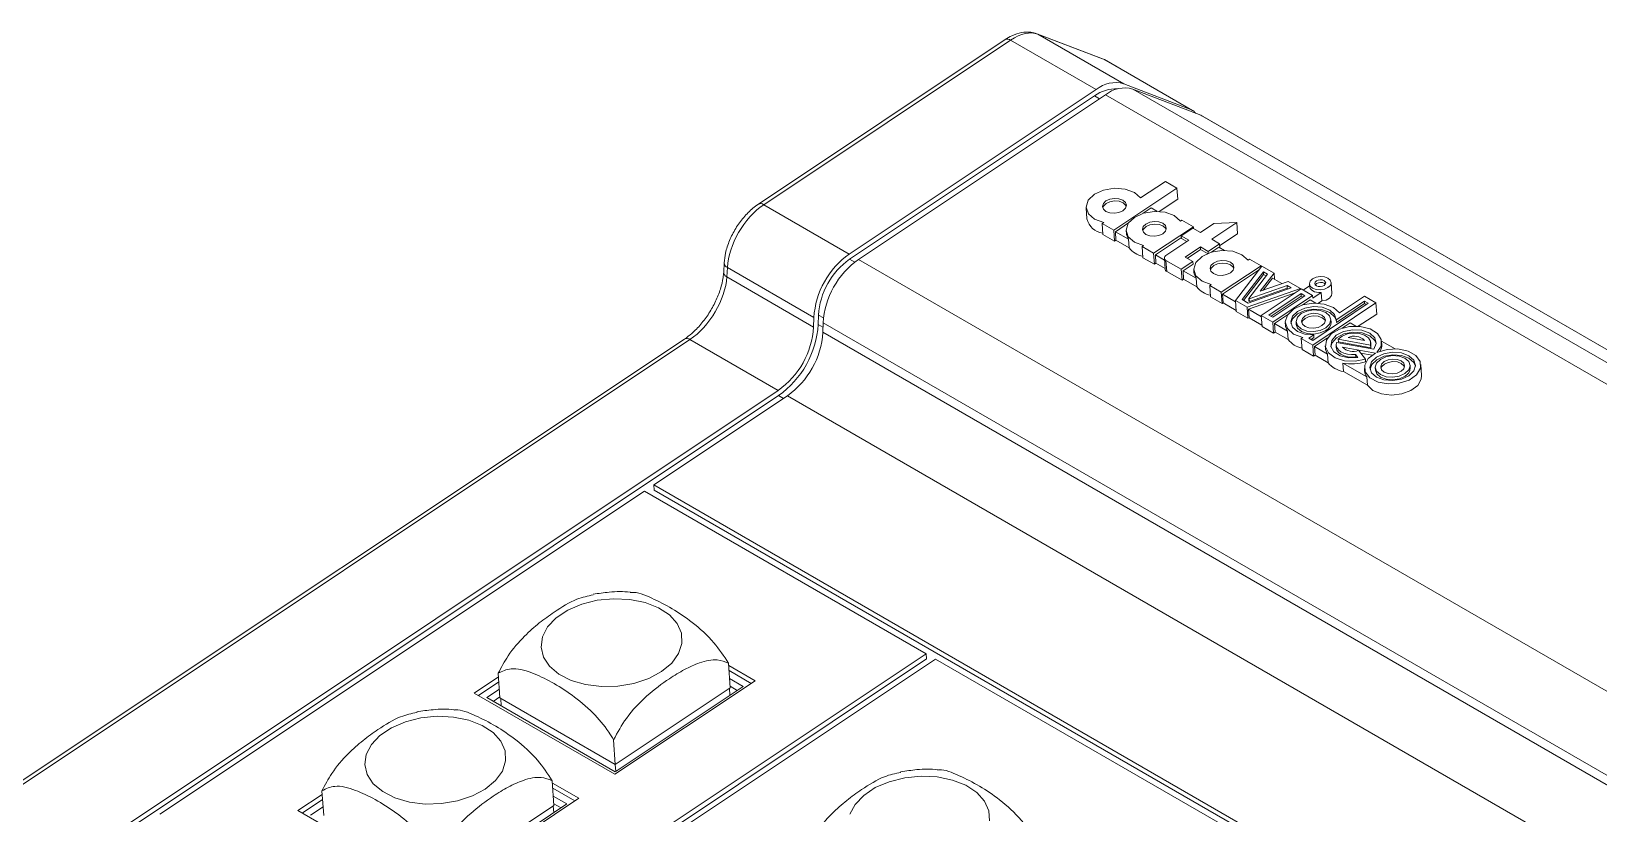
# Model space of a CAD drawing. Header units: millimetres. Extents: x 34 to 261, y 11 to 208.
# Drawn here: x 180.1 to 208.94, y 193.66 to 208.05 of the extents above; entities that cross this region are included whole.
import ezdxf

# ---------------------------------------------------------------- set-up
doc = ezdxf.new("R2010")
doc.units = ezdxf.units.MM

msp = doc.modelspace()

# ---------------------------------------------------------------- linework, layer by layer
at = {"color": 7, "linetype": 'Continuous', "lineweight": 15}
for p, q in [((199.8112, 207.5472), (198.6021, 208.0067)), ((198.6021, 208.0067), (198.6216, 207.9975)), ((198.6216, 207.9975), (200.2001, 207.0863)), ((199.8307, 207.5379), (198.6216, 207.9975)), ((198.0196, 207.8983), (193.4781, 204.8709)), ((198.1196, 207.8884), (193.5781, 204.861)), ((199.6924, 206.9804), (198.1196, 207.8884)), ((199.8112, 207.5472), (199.8307, 207.5379)), ((201.4488, 206.6038), (199.8307, 207.5379)), ((201.4676, 206.5949), (199.8492, 207.5291)), ((200.2001, 207.0863), (201.4488, 206.6038)), ((195.1514, 203.9528), (199.6924, 206.9804)), ((199.6646, 206.8635), (195.1579, 203.8589)), ((199.8621, 206.8824), (195.3211, 203.8548)), ((256.8267, 173.9975), (199.8621, 206.8824)), ((200.3698, 206.9883), (257.3343, 174.1034)), ((201.6185, 206.5059), (200.3698, 206.9883)), ((258.583, 173.621), (201.6185, 206.5059)), ((201.6185, 206.5059), (201.6373, 206.4969)), ((258.6018, 173.612), (201.6373, 206.4969)), ((200.0158, 204.3917), (201.179, 205.1673)), ((200.9669, 205.2897), (200.5086, 204.9842)), ((201.179, 205.1673), (200.9669, 205.2897)), ((201.179, 205.1673), (201.1932, 204.9638)), ((193.5781, 204.861), (195.1514, 203.9528)), ((199.5101, 204.804), (199.5243, 204.6006)), ((200.7029, 204.8007), (200.5556, 204.7025)), ((200.8091, 204.7394), (200.7029, 204.8007)), ((200.854, 204.7376), (201.1932, 204.9638)), ((199.8318, 204.533), (199.8036, 204.5142)), ((199.8036, 204.5142), (200.0158, 204.3917)), ((199.8178, 204.3107), (199.8036, 204.5142)), ((200.2881, 204.5241), (200.0472, 204.3635)), ((200.7511, 203.9672), (201.4843, 204.456)), ((201.2722, 204.5785), (201.244, 204.5597)), ((201.4843, 204.456), (201.2722, 204.5785)), ((201.4843, 204.456), (201.4869, 204.4194)), ((201.8584, 204.5119), (201.6117, 204.3474)), ((201.8238, 204.2249), (202.2821, 204.5305)), ((202.2821, 204.5305), (201.8584, 204.5119)), ((202.2963, 204.327), (202.2821, 204.5305)), ((199.8178, 204.3107), (200.0299, 204.1882)), ((200.0299, 204.1882), (200.0158, 204.3917)), ((200.0299, 204.1882), (200.0581, 204.207)), ((200.0472, 204.3635), (200.2876, 204.2248)), ((200.0581, 204.207), (200.0472, 204.3635)), ((200.0581, 204.207), (200.2986, 204.0682)), ((200.2454, 204.3795), (200.2487, 204.3325)), ((200.2986, 204.0682), (200.2876, 204.2248)), ((201.2609, 204.2579), (200.7826, 203.939)), ((200.9772, 203.9244), (201.4002, 204.2064)), ((201.4703, 204.429), (201.2588, 204.288)), ((201.4002, 204.2064), (201.2588, 204.288)), ((201.2588, 204.288), (201.2621, 204.2411)), ((201.2621, 204.2411), (201.364, 204.1822)), ((201.6117, 204.3474), (201.4703, 204.429)), ((201.9653, 204.1433), (201.8238, 204.2249)), ((201.9677, 204.1079), (202.2963, 204.327)), ((200.5672, 204.1084), (200.539, 204.0896)), ((200.5532, 203.8862), (200.539, 204.0896)), ((200.539, 204.0896), (200.7511, 203.9672)), ((200.5532, 203.8862), (200.7653, 203.7637)), ((200.7653, 203.7637), (200.7511, 203.9672)), ((200.7935, 203.7825), (200.7826, 203.939)), ((200.7826, 203.939), (200.9506, 203.8421)), ((200.9482, 203.8766), (200.9624, 203.6731)), ((201.6123, 204.0839), (201.3303, 203.8959)), ((201.4718, 203.8143), (201.3303, 203.8959)), ((201.3698, 203.8731), (201.6156, 204.037)), ((201.7538, 204.0023), (201.6123, 204.0839)), ((201.6156, 204.037), (201.6123, 204.0839)), ((201.6156, 204.037), (201.7431, 203.9634)), ((201.7538, 204.0023), (201.9653, 204.1433)), ((201.7561, 203.9686), (201.7538, 204.0023)), ((201.9474, 204.0822), (201.8001, 203.9841)), ((202.0536, 204.0209), (201.9474, 204.0822)), ((201.9704, 204.0689), (201.9653, 204.1433)), ((192.8497, 203.791), (192.8404, 203.6201)), ((192.908, 203.7031), (192.8988, 203.5321)), ((194.4991, 202.7845), (192.908, 203.7031)), ((195.3211, 203.8548), (252.2856, 170.9699)), ((200.7653, 203.7637), (200.7935, 203.7825)), ((200.7935, 203.7825), (200.9615, 203.6855)), ((200.9916, 203.6331), (200.9774, 203.8365)), ((200.9774, 203.8365), (201.2603, 203.6733)), ((200.9916, 203.6331), (201.2745, 203.4698)), ((201.2603, 203.6733), (201.4718, 203.8143)), ((201.2745, 203.4698), (201.2603, 203.6733)), ((201.475, 203.7673), (201.2917, 203.6451)), ((201.2917, 203.6451), (201.5322, 203.5063)), ((201.3027, 203.4886), (201.2917, 203.6451)), ((201.4718, 203.8143), (201.475, 203.7673)), ((201.49, 203.6611), (201.4932, 203.6141)), ((201.9956, 203.2487), (202.7288, 203.7376)), ((202.6828, 203.6577), (202.0162, 203.2133)), ((202.743, 203.7294), (202.2573, 203.0977)), ((202.7709, 203.6256), (202.3786, 203.1154)), ((202.5167, 203.86), (202.4885, 203.8412)), ((202.4999, 203.133), (202.8455, 203.5825)), ((202.7288, 203.7376), (202.5167, 203.86)), ((202.6863, 203.6557), (202.6828, 203.6577)), ((202.7122, 203.269), (202.9668, 203.6002)), ((202.7305, 203.7132), (202.7288, 203.7376)), ((202.9668, 203.6002), (202.743, 203.7294)), ((202.8455, 203.5825), (202.7709, 203.6256)), ((202.7709, 203.6256), (202.7742, 203.5786)), ((202.9745, 203.4893), (202.9668, 203.6002)), ((192.8988, 203.5321), (194.4951, 202.6106)), ((201.2745, 203.4698), (201.3027, 203.4886)), ((201.3027, 203.4886), (201.5431, 203.3498)), ((201.5431, 203.3498), (201.5322, 203.5063)), ((201.8117, 203.39), (201.7835, 203.3712)), ((201.7835, 203.3712), (201.9956, 203.2487)), ((201.7977, 203.1677), (201.7835, 203.3712)), ((202.7742, 203.5786), (202.4059, 203.0996)), ((202.4694, 202.9752), (203.4501, 203.3212)), ((202.4891, 203.0516), (203.2812, 203.331)), ((203.2066, 203.3741), (202.5088, 203.1279)), ((203.2099, 203.3271), (202.5121, 203.0809)), ((203.2263, 203.4504), (202.7122, 203.269)), ((203.4642, 203.313), (202.731, 202.8242)), ((202.9374, 203.5107), (202.7662, 203.2881)), ((202.8215, 203.5513), (202.7742, 203.5786)), ((203.1118, 203.41), (202.9374, 203.5107)), ((203.2812, 203.331), (203.2066, 203.3741)), ((203.2066, 203.3741), (203.2099, 203.3271)), ((203.2327, 203.3139), (203.2099, 203.3271)), ((203.4501, 203.3212), (203.2263, 203.4504)), ((203.4513, 203.3044), (203.4501, 203.3212)), ((203.4642, 203.313), (203.6764, 203.1906)), ((203.62, 203.3677), (203.5037, 203.2902)), ((203.6175, 203.4024), (203.6208, 203.3554)), ((204.0308, 203.2268), (204.0166, 203.4302)), ((201.7977, 203.1677), (202.0098, 203.0453)), ((202.0098, 203.0453), (201.9956, 203.2487)), ((202.0098, 203.0453), (202.0272, 203.0568)), ((202.0162, 203.2133), (202.259, 203.0732)), ((202.0162, 203.2133), (202.0272, 203.0568)), ((202.0272, 203.0568), (202.2699, 202.9167)), ((202.2573, 203.0977), (202.4694, 202.9752)), ((202.2573, 203.0977), (202.2715, 202.8942)), ((202.3786, 203.1154), (202.4891, 203.0516)), ((203.3529, 203.2388), (202.4958, 202.9364)), ((202.5088, 203.1279), (202.4999, 203.133)), ((202.4999, 203.133), (202.5032, 203.0861)), ((202.5121, 203.0809), (202.5032, 203.0861)), ((202.5088, 203.1279), (202.5121, 203.0809)), ((203.4644, 203.2252), (202.8723, 202.8304)), ((203.4677, 203.1782), (202.9118, 202.8076)), ((202.943, 202.7896), (203.5352, 203.1844)), ((202.9432, 202.7017), (203.6764, 203.1906)), ((203.5352, 203.1844), (203.4644, 203.2252)), ((203.4644, 203.2252), (203.4677, 203.1782)), ((203.4989, 203.1602), (203.4677, 203.1782)), ((203.6303, 203.1107), (203.4831, 203.0125)), ((203.7365, 203.0494), (203.6303, 203.1107)), ((203.6764, 203.1906), (203.6796, 203.1436)), ((203.6784, 202.365), (204.7006, 203.0466)), ((203.6786, 202.2772), (204.8418, 203.0528)), ((203.6796, 203.1436), (203.8331, 203.2459)), ((203.7814, 203.0477), (203.8441, 203.0894)), ((203.8441, 203.0894), (203.8331, 203.2459)), ((204.6299, 203.0874), (204.111, 202.7414)), ((204.6332, 203.0404), (204.1142, 202.6945)), ((204.6297, 203.1752), (204.1714, 202.8697)), ((204.8418, 203.0528), (204.6297, 203.1752)), ((204.7006, 203.0466), (204.6299, 203.0874)), ((204.6299, 203.0874), (204.6332, 203.0404)), ((204.6644, 203.0224), (204.6332, 203.0404)), ((204.856, 202.8493), (204.8418, 203.0528)), ((194.4951, 202.6106), (194.4991, 202.7845)), ((194.584, 202.8308), (194.5799, 202.6569)), ((202.2715, 202.8942), (202.4836, 202.7718)), ((202.4836, 202.7718), (202.4694, 202.9752)), ((202.4836, 202.7718), (202.5068, 202.7799)), ((202.4958, 202.9364), (202.5068, 202.7799)), ((202.4958, 202.9364), (202.7328, 202.7997)), ((202.5068, 202.7799), (202.7437, 202.6432)), ((202.731, 202.8242), (202.7452, 202.6207)), ((202.731, 202.8242), (202.9432, 202.7017)), ((202.8723, 202.8304), (202.943, 202.7896)), ((203.2155, 202.8341), (202.9746, 202.6736)), ((204.0141, 202.701), (204.0108, 202.748)), ((204.111, 202.7414), (204.1142, 202.6945)), ((204.5168, 202.6231), (204.856, 202.8493)), ((194.6689, 202.6866), (194.6648, 202.5126)), ((194.6648, 202.5126), (251.6293, 169.6277)), ((251.6334, 169.8017), (194.6689, 202.6866)), ((202.7452, 202.6207), (202.9574, 202.4983)), ((202.9574, 202.4983), (202.9432, 202.7017)), ((202.9574, 202.4983), (202.9856, 202.5171)), ((202.9746, 202.6736), (202.9856, 202.5171)), ((202.9746, 202.6736), (203.2151, 202.5348)), ((202.9856, 202.5171), (203.226, 202.3783)), ((203.1729, 202.6895), (203.1761, 202.6426)), ((203.226, 202.3783), (203.2151, 202.5348)), ((203.3724, 202.7034), (203.3757, 202.6565)), ((203.6965, 202.4651), (203.6076, 202.4058)), ((203.6965, 202.4651), (203.6998, 202.4181)), ((204.2184, 202.588), (204.3657, 202.6862)), ((204.4719, 202.6249), (204.3657, 202.6862)), ((192.1198, 202.3892), (156.9465, 178.9431)), ((192.2198, 202.3793), (157.0465, 178.9332)), ((193.8428, 201.4424), (192.2198, 202.3793)), ((203.4946, 202.4185), (203.4664, 202.3997)), ((203.4806, 202.1962), (203.4664, 202.3997)), ((203.4664, 202.3997), (203.6786, 202.2772)), ((203.4806, 202.1962), (203.6928, 202.0737)), ((203.6076, 202.4058), (203.6784, 202.365)), ((203.6998, 202.4181), (203.6471, 202.383)), ((203.6928, 202.0737), (203.6786, 202.2772)), ((203.71, 202.249), (203.9509, 202.4096)), ((203.9505, 202.1103), (203.71, 202.249)), ((203.721, 202.0925), (203.71, 202.249)), ((203.9083, 202.265), (203.9115, 202.218)), ((204.1078, 202.2789), (204.1111, 202.232)), ((204.1133, 202.3254), (204.8015, 202.1998)), ((204.1506, 202.3383), (204.1473, 202.3853)), ((204.1473, 202.3853), (204.7407, 202.277)), ((204.744, 202.23), (204.1506, 202.3383)), ((204.8331, 202.128), (204.2249, 202.239)), ((204.6291, 202.3634), (204.3269, 202.4185)), ((204.5201, 202.1814), (204.6471, 202.0181)), ((204.7407, 202.277), (204.744, 202.23)), ((204.7495, 202.2765), (204.744, 202.23)), ((204.7495, 202.2765), (204.7462, 202.3235)), ((205.1932, 202.2085), (204.9441, 202.3522)), ((204.949, 202.2904), (204.9457, 202.3374)), ((203.6928, 202.0737), (203.721, 202.0925)), ((203.721, 202.0925), (203.9614, 201.9537)), ((203.9614, 201.9537), (203.9505, 202.1103)), ((204.2333, 201.947), (204.2442, 201.7905)), ((204.6717, 201.6939), (204.2333, 201.947)), ((204.4653, 202.1055), (204.5093, 202.0489)), ((204.4653, 202.1055), (204.4685, 202.0586)), ((204.4794, 202.0446), (204.4685, 202.0586)), ((204.7737, 202.0925), (204.5588, 202.1317)), ((204.6504, 201.9712), (204.6471, 202.0181)), ((204.829, 201.8625), (204.8323, 201.8156)), ((205.4707, 201.8601), (205.4675, 201.9071)), ((205.6812, 201.7175), (205.667, 201.921)), ((204.6826, 201.5374), (204.2442, 201.7905)), ((204.6295, 201.8486), (204.6328, 201.8017)), ((204.6826, 201.5374), (204.6717, 201.6939)), ((158.6733, 177.9941), (193.8428, 201.4424)), ((193.8494, 201.3485), (158.6798, 177.9002)), ((194.0125, 201.3444), (191.5535, 199.7049)), ((250.9771, 168.4595), (194.0125, 201.3444)), ((191.3843, 199.5921), (182.4661, 193.6462)), ((191.3843, 199.5921), (196.5674, 196.6)), ((248.518, 166.82), (191.5535, 199.7049)), ((191.56, 199.611), (191.5535, 199.7049)), ((248.5246, 166.7261), (191.56, 199.611)), ((196.5674, 196.6), (187.6492, 190.654)), ((196.5739, 196.5061), (187.6557, 190.5601)), ((187.8189, 190.5561), (196.7371, 196.502)), ((192.9609, 195.9722), (192.9292, 196.4261)), ((193.4193, 196.102), (192.9322, 196.3832)), ((196.5739, 196.5061), (196.5674, 196.6)), ((196.7371, 196.502), (233.5491, 175.2509)), ((188.6976, 196.1735), (188.251, 195.8757)), ((188.6929, 196.2406), (188.7246, 195.7867)), ((190.839, 194.3817), (193.4193, 196.102)), ((193.3468, 196.0537), (192.9388, 196.2893)), ((193.1999, 195.9982), (192.949, 196.143)), ((188.251, 195.8757), (190.839, 194.3817)), ((188.7042, 196.0796), (188.33, 195.8301)), ((188.7135, 195.9451), (188.4835, 195.7917)), ((188.602, 195.7233), (188.7234, 195.8042)), ((190.8452, 194.4283), (193.1999, 195.9982)), ((192.9609, 195.9722), (190.8459, 194.5621)), ((192.9474, 195.9632), (192.9563, 195.8358)), ((192.9588, 196.0022), (193.0912, 195.9257)), ((188.4835, 195.7917), (190.8452, 194.4283)), ((190.8459, 194.5621), (188.7246, 195.7867)), ((188.7394, 195.7782), (188.7491, 195.6383)), ((190.8459, 194.5621), (190.8142, 195.016)), ((190.8554, 194.4351), (190.8465, 194.5625)), ((185.4499, 194.0784), (185.4816, 193.6245)), ((189.7179, 193.81), (189.6863, 194.2639)), ((190.1763, 193.9398), (189.6893, 194.221)), ((190.1038, 193.8915), (189.6958, 194.1271)), ((185.4546, 194.0113), (185.008, 193.7135)), ((185.4612, 193.9174), (185.087, 193.6679)), ((185.4706, 193.7829), (185.2405, 193.6295)), ((187.596, 192.2195), (190.1763, 193.9398)), ((187.6022, 192.2661), (189.9569, 193.836)), ((189.7179, 193.81), (187.6029, 192.3999)), ((189.7044, 193.801), (189.7133, 193.6736)), ((189.9569, 193.836), (189.706, 193.9809)), ((189.7158, 193.84), (189.8482, 193.7636)), ((185.008, 193.7135), (187.596, 192.2195))]:
    msp.add_line(p, q, dxfattribs=at)
at = {"color": 8, "linetype": 'Continuous', "lineweight": 15}
for p, q in [((199.7553, 206.8112), (199.6646, 206.8635)), ((195.2519, 203.8047), (195.1579, 203.8589)), ((194.6751, 202.7782), (194.584, 202.8308)), ((194.667, 202.6066), (194.5799, 202.6569)), ((193.9401, 201.2961), (193.8494, 201.3485))]:
    msp.add_line(p, q, dxfattribs=at)
at = {"color": 7, "linetype": 'Continuous', "lineweight": 15, "flags": 128}
for points in [[(200.5086, 204.9842), (200.396, 205.0843), (200.2274, 205.1471), (200.0285, 205.1632), (199.8296, 205.1299), (199.6611, 205.0525), (199.5487, 204.9427), (199.5096, 204.8172), (199.5496, 204.6953), (199.6628, 204.5954), (199.8318, 204.533)], [(200.1844, 204.7504), (200.1132, 204.7177), (200.0291, 204.7036), (199.945, 204.7103), (199.8737, 204.7368), (199.826, 204.779), (199.8091, 204.8306), (199.8257, 204.8836), (199.8732, 204.93), (199.9444, 204.9628), (200.0285, 204.9768), (200.1126, 204.9701), (200.1839, 204.9436), (200.2316, 204.9014), (200.2485, 204.8498), (200.2319, 204.7968), (200.1844, 204.7504)], [(200.2466, 204.8318), (200.2349, 204.8544), (200.1872, 204.8967), (200.1158, 204.9232), (200.0317, 204.9299), (199.9477, 204.9158), (199.8765, 204.8831), (199.829, 204.8367), (199.8143, 204.8017)], [(201.244, 204.5597), (201.1314, 204.6597), (200.9628, 204.7226), (200.7638, 204.7386), (200.565, 204.7054), (200.3965, 204.6279), (200.2841, 204.5181), (200.245, 204.3927), (200.285, 204.2707), (200.3982, 204.1709), (200.5672, 204.1084)], [(200.9197, 204.3259), (200.8486, 204.2931), (200.7645, 204.2791), (200.6804, 204.2858), (200.6091, 204.3123), (200.5614, 204.3545), (200.5445, 204.4061), (200.5611, 204.4591), (200.6086, 204.5055), (200.6798, 204.5382), (200.7639, 204.5523), (200.8479, 204.5456), (200.9193, 204.5191), (200.967, 204.4769), (200.9839, 204.4253), (200.9673, 204.3723), (200.9197, 204.3259)], [(200.982, 204.4073), (200.9703, 204.4299), (200.9226, 204.4721), (200.8512, 204.4986), (200.7671, 204.5053), (200.6831, 204.4913), (200.6119, 204.4585), (200.5644, 204.4121), (200.5496, 204.3771)], [(200.2876, 204.2248), (200.2516, 204.3098), (200.2487, 204.3325)], [(202.4885, 203.8412), (202.3759, 203.9413), (202.2073, 204.0042), (202.0084, 204.0202), (201.8095, 203.9869), (201.641, 203.9095), (201.5286, 203.7997), (201.4895, 203.6742), (201.5295, 203.5523), (201.6427, 203.4525), (201.8117, 203.39)], [(201.5322, 203.5063), (201.4961, 203.5913), (201.4932, 203.6141)], [(202.1643, 203.6074), (202.0931, 203.5747), (202.009, 203.5606), (201.9249, 203.5673), (201.8536, 203.5938), (201.8059, 203.6361), (201.789, 203.6876), (201.8056, 203.7406), (201.8531, 203.787), (201.9243, 203.8198), (202.0084, 203.8339), (202.0925, 203.8271), (202.1638, 203.8007), (202.2115, 203.7584), (202.2284, 203.7069), (202.2118, 203.6538), (202.1643, 203.6074)], [(202.2265, 203.6888), (202.2148, 203.7115), (202.1671, 203.7537), (202.0957, 203.7802), (202.0116, 203.7869), (201.9276, 203.7728), (201.8564, 203.7401), (201.8089, 203.6937), (201.7942, 203.6587)], [(203.6761, 203.3223), (203.7409, 203.2982), (203.8173, 203.2921), (203.8937, 203.3049), (203.9585, 203.3347), (204.0017, 203.3769), (204.0168, 203.4251), (204.0014, 203.4719), (203.958, 203.5103), (203.8932, 203.5344), (203.8168, 203.5405), (203.7404, 203.5277), (203.6756, 203.4979), (203.6324, 203.4558), (203.6173, 203.4076), (203.6327, 203.3607), (203.6761, 203.3223)], [(203.8331, 203.2459), (203.7909, 203.2452), (203.75, 203.2501), (203.7122, 203.2603), (203.6793, 203.2753), (203.6527, 203.2946), (203.6336, 203.3173), (203.6229, 203.3422), (203.6208, 203.3554)], [(203.8878, 203.3755), (203.8554, 203.3606), (203.8172, 203.3542), (203.779, 203.3573), (203.7466, 203.3693), (203.7249, 203.3885), (203.7172, 203.4119), (203.7247, 203.436), (203.7463, 203.4571), (203.7787, 203.472), (203.8169, 203.4784), (203.8551, 203.4754), (203.8876, 203.4633), (203.9092, 203.4441), (203.9169, 203.4207), (203.9094, 203.3966), (203.8878, 203.3755)], [(203.911, 203.3993), (203.8908, 203.4164), (203.8584, 203.4284), (203.8202, 203.4315), (203.782, 203.4251), (203.7496, 203.4102), (203.728, 203.3891), (203.7264, 203.3864)], [(204.1714, 202.8697), (204.0588, 202.9698), (203.8902, 203.0326), (203.6913, 203.0487), (203.4924, 203.0154), (203.3239, 202.938), (203.2115, 202.8282), (203.1724, 202.7027), (203.2125, 202.5808), (203.3256, 202.4809), (203.4946, 202.4185)], [(203.8441, 203.0894), (203.9237, 203.1067), (203.9875, 203.1421), (204.0245, 203.1897), (204.0308, 203.2268)], [(204.111, 202.7414), (204.0802, 202.8405), (203.9897, 202.922), (203.8535, 202.9733), (203.6924, 202.9866), (203.5312, 202.9599), (203.3946, 202.8972), (203.3036, 202.8081), (203.2722, 202.7065), (203.3052, 202.6077), (203.3975, 202.5271), (203.535, 202.477), (203.6965, 202.4651)], [(204.1124, 202.7214), (204.0835, 202.7935), (203.993, 202.875), (203.8568, 202.9263), (203.6957, 202.9396), (203.5345, 202.9129), (203.3979, 202.8502), (203.3069, 202.7612), (203.276, 202.6731)], [(203.9179, 202.5951), (203.987, 202.6626), (204.0111, 202.7397), (203.9866, 202.8147), (203.9172, 202.8761), (203.8134, 202.9147), (203.6911, 202.9244), (203.5689, 202.904), (203.4653, 202.8563), (203.3962, 202.7888), (203.3721, 202.7117), (203.3966, 202.6367), (203.466, 202.5753), (203.5698, 202.5368), (203.6921, 202.527), (203.8143, 202.5475), (203.9179, 202.5951)], [(203.8472, 202.6359), (203.776, 202.6032), (203.6919, 202.5891), (203.6078, 202.5958), (203.5365, 202.6223), (203.4888, 202.6645), (203.4719, 202.7161), (203.4885, 202.7691), (203.536, 202.8155), (203.6072, 202.8483), (203.6913, 202.8623), (203.7754, 202.8556), (203.8467, 202.8291), (203.8944, 202.7869), (203.9113, 202.7353), (203.8947, 202.6823), (203.8472, 202.6359)], [(203.9094, 202.7173), (203.8977, 202.7399), (203.85, 202.7822), (203.7786, 202.8087), (203.6946, 202.8154), (203.6105, 202.8013), (203.5393, 202.7686), (203.4918, 202.7222), (203.4771, 202.6872)], [(203.2151, 202.5348), (203.1791, 202.6198), (203.1761, 202.6426)], [(203.9212, 202.5481), (203.8176, 202.5005), (203.6954, 202.48), (203.573, 202.4898), (203.4693, 202.5284), (203.3999, 202.5898), (203.3757, 202.6565)], [(204.6471, 202.0181), (204.4557, 201.98), (204.2601, 201.9882), (204.0887, 202.0417), (203.9661, 202.1327), (203.9102, 202.2481), (203.9289, 202.3711), (204.0197, 202.484), (204.1693, 202.5705), (204.3562, 202.6181), (204.5533, 202.6199), (204.7321, 202.5756), (204.8669, 202.4916), (204.9381, 202.3801), (204.9354, 202.2572), (204.8592, 202.1407)], [(204.8015, 202.1998), (204.8458, 202.3052), (204.8194, 202.41), (204.7269, 202.4964), (204.5838, 202.5498), (204.4143, 202.5614), (204.2469, 202.529), (204.1099, 202.4583), (204.0263, 202.361), (204.0103, 202.2537), (204.0646, 202.1544), (204.18, 202.0798), (204.337, 202.0426), (204.5093, 202.0489)], [(204.0114, 202.2486), (204.0296, 202.3141), (204.1132, 202.4113), (204.2502, 202.4821), (204.4176, 202.5144), (204.5871, 202.5029), (204.7302, 202.4494), (204.8227, 202.363), (204.8459, 202.3068)], [(204.7407, 202.277), (204.7423, 202.3469), (204.7049, 202.4112), (204.6331, 202.4619), (204.5358, 202.4927), (204.4251, 202.4998), (204.3146, 202.4824), (204.218, 202.4426), (204.1473, 202.3853)], [(203.9505, 202.1103), (203.9144, 202.1953), (203.9115, 202.218)], [(204.1133, 202.3254), (204.1078, 202.2787), (204.1199, 202.2332), (204.1489, 202.1914), (204.1932, 202.1557), (204.2504, 202.128), (204.3173, 202.1098), (204.3903, 202.1022), (204.4653, 202.1055)], [(204.4685, 202.0586), (204.3936, 202.0552), (204.3206, 202.0629), (204.2537, 202.081), (204.1965, 202.1087), (204.1522, 202.1444), (204.1232, 202.1862), (204.1111, 202.2317), (204.1111, 202.232)], [(204.8592, 202.1407), (205.0443, 202.1968), (205.2449, 202.2063), (205.4311, 202.1678), (205.575, 202.087), (205.6553, 201.9761), (205.6598, 201.8515), (205.588, 201.7319), (205.4505, 201.6352), (205.2679, 201.5757), (205.0674, 201.5623), (204.879, 201.5971), (204.7308, 201.6749), (204.6449, 201.784), (204.6342, 201.9082), (204.7002, 202.0288), (204.8331, 202.128)], [(205.4452, 201.7134), (205.3093, 201.6509), (205.1489, 201.624), (204.9883, 201.6368), (204.8521, 201.6874), (204.761, 201.768), (204.7289, 201.8665), (204.7606, 201.9677), (204.8513, 202.0563), (204.9872, 202.1188), (205.1476, 202.1456), (205.3082, 202.1328), (205.4443, 202.0822), (205.5355, 202.0016), (205.5676, 201.9032), (205.5359, 201.802), (205.4452, 201.7134)], [(205.5672, 201.8905), (205.5387, 201.9546), (205.4476, 202.0353), (205.3114, 202.0859), (205.1509, 202.0987), (204.9905, 202.0718), (204.8545, 202.0093), (204.7638, 201.9207), (204.7326, 201.8322)], [(205.3745, 201.7542), (205.4436, 201.8217), (205.4678, 201.8988), (205.4433, 201.9738), (205.3738, 202.0352), (205.2701, 202.0738), (205.1478, 202.0835), (205.0255, 202.0631), (204.922, 202.0154), (204.8529, 201.9479), (204.8287, 201.8708), (204.8532, 201.7958), (204.9226, 201.7344), (205.0264, 201.6959), (205.1487, 201.6861), (205.271, 201.7066), (205.3745, 201.7542)], [(205.3038, 201.795), (205.2326, 201.7623), (205.1486, 201.7482), (205.0645, 201.7549), (204.9931, 201.7814), (204.9454, 201.8236), (204.9286, 201.8752), (204.9452, 201.9282), (204.9927, 201.9746), (205.0639, 202.0074), (205.1479, 202.0214), (205.232, 202.0147), (205.3033, 201.9882), (205.3511, 201.946), (205.3679, 201.8944), (205.3513, 201.8414), (205.3038, 201.795)], [(205.3661, 201.8764), (205.3543, 201.899), (205.3066, 201.9413), (205.2353, 201.9678), (205.1512, 201.9745), (205.0672, 201.9604), (204.996, 201.9277), (204.9484, 201.8813), (204.9337, 201.8463)], [(205.6812, 201.7175), (205.6746, 201.6502), (205.6093, 201.536), (205.4838, 201.4414), (205.315, 201.3792), (205.1256, 201.3576), (204.9412, 201.3797), (204.7866, 201.4424), (204.6826, 201.5374)], [(205.3778, 201.7072), (205.2742, 201.6596), (205.152, 201.6391), (205.0297, 201.6489), (204.9259, 201.6875), (204.8565, 201.7489), (204.8323, 201.8156)], [(191.6976, 196.2722), (191.4614, 196.1456), (191.1885, 196.0544), (190.8934, 196.0036), (190.5921, 195.9959), (190.3009, 196.0316), (190.0354, 196.109), (189.8099, 196.2237), (189.6367, 196.3697), (189.525, 196.5391), (189.4809, 196.7226), (189.5067, 196.9105), (189.6011, 197.0926), (189.7589, 197.259), (189.9717, 197.4009), (190.228, 197.5106), (190.5139, 197.582), (190.8141, 197.6115), (191.1124, 197.5974), (191.3927, 197.5405), (191.6398, 197.4438), (191.8405, 197.3125), (191.984, 197.1538), (192.0624, 196.9761), (192.0716, 196.7892), (192.0111, 196.6029), (191.8841, 196.4275), (191.6976, 196.2722)], [(188.4546, 194.1101), (188.2184, 193.9835), (187.9455, 193.8923), (187.6504, 193.8415), (187.3491, 193.8337), (187.0579, 193.8695), (186.7924, 193.9468), (186.5669, 194.0616), (186.3937, 194.2076), (186.282, 194.3769), (186.2379, 194.5604), (186.2637, 194.7483), (186.3581, 194.9304), (186.5159, 195.0969), (186.7287, 195.2388), (186.985, 195.3484), (187.271, 195.4199), (187.5712, 195.4494), (187.8694, 195.4353), (188.1497, 195.3783), (188.3968, 195.2816), (188.5975, 195.1504), (188.741, 194.9916), (188.8194, 194.814), (188.8286, 194.627), (188.7681, 194.4408), (188.6412, 194.2653), (188.4546, 194.1101)], [(195.1635, 193.6449), (195.2579, 193.8269), (195.4158, 193.9934), (195.6286, 194.1353), (195.8848, 194.2449), (196.1708, 194.3164), (196.471, 194.3459), (196.7693, 194.3318), (197.0495, 194.2748), (197.2967, 194.1781), (197.4974, 194.0469), (197.6408, 193.8882), (197.7192, 193.7105), (197.7285, 193.5235)]]:
    msp.add_lwpolyline(points, dxfattribs=at)
at = {"color": 7, "linetype": 'Continuous', "lineweight": 15}
for centre, radius, start, end in [((198.0616, 207.8129), 0.0952, 52.4783, 116.21591), ((200.0501, 206.5355), 0.5709, 74.76812, 128.7958), ((200.0521, 206.3411), 0.6505, 86.92318, 126.56978), ((200.2198, 206.4375), 0.5709, 74.76812, 128.7958), ((201.3962, 206.4721), 0.1418, 30.76496, 68.25707), ((199.8589, 204.6772), 0.3433, 192.89493, 262.82364), ((196.0554, 202.6819), 1.5596, 125.42402, 176.22575), ((200.6421, 204.3415), 0.439, 218.50225, 258.07812), ((200.9972, 203.8805), 0.0482, 114.48679, 245.78866), ((195.9534, 202.7405), 1.3725, 125.42402, 176.22575), ((196.2251, 202.5839), 1.5596, 125.42402, 176.22575), ((201.015, 203.6808), 0.0532, 188.36498, 243.94265), ((201.8866, 203.6231), 0.439, 218.50225, 258.07812), ((192.9388, 202.7133), 1.5596, 305.42402, 356.22575), ((192.8369, 202.7719), 1.7468, 305.42402, 356.22575), ((193.1085, 202.6153), 1.5596, 305.42402, 356.22575), ((203.8468, 202.6981), 0.1674, 296.38628, 1.02073), ((204.4368, 202.165), 0.2763, 45.88501, 113.43175), ((203.5695, 202.6515), 0.439, 218.50225, 258.07812), ((204.4164, 202.4353), 0.2743, 225.71342, 292.22598), ((204.7271, 202.2782), 0.2223, 329.22092, 3.158), ((204.3129, 202.236), 0.4508, 218.7641, 261.24127), ((204.3964, 202.7434), 0.813, 258.42963, 288.21032), ((205.3034, 201.8572), 0.1674, 296.38628, 1.02073), ((204.846, 201.8177), 0.2138, 184.30676, 215.4014)]:
    msp.add_arc(centre, radius, start, end, dxfattribs=at)
at = {"color": 8, "linetype": 'Continuous', "lineweight": 15}
for centre, radius, start, end in [((193.5201, 204.7855), 0.0952, 52.48285, 116.17658), ((192.9425, 203.6244), 0.1021, 182.27923, 244.64904), ((192.9518, 203.7955), 0.1023, 182.51935, 244.62655), ((192.1619, 202.3038), 0.0952, 52.4783, 116.21591)]:
    msp.add_arc(centre, radius, start, end, dxfattribs=at)
at = {"color": 7, "linetype": 'Continuous', "lineweight": 15}
for centre, major_axis, ratio, start_param, end_param in [((198.1544, 207.1172), (0.5188, 0.8551), 0.559872, 0.1020829, 0.8747849), ((199.646, 207.1846), (0.2047, 0.3437), 0.566479, 0.0077841, 0.0976904), ((193.6129, 204.0899), (0.5188, 0.8551), 0.559872, 0.8747849, 2.3408615), ((192.1949, 203.1447), (0.5277, 0.8498), 0.5509929, 4.0219235, 5.4880001)]:
    msp.add_ellipse(centre, major_axis=major_axis, ratio=ratio, start_param=start_param, end_param=end_param, dxfattribs=at)
for points, knots in [([(198.6021, 208.0067), (198.5648, 208.0178), (198.4741, 208.0446), (198.3169, 208.0341), (198.1587, 207.9831), (198.0608, 207.9234), (198.0196, 207.8983)], [0, 0, 0, 0, 0.1985169, 0.4836254, 0.7826515, 1, 1, 1, 1]), ([(193.4781, 204.8709), (193.4448, 204.8471), (193.3498, 204.7792), (193.2044, 204.632), (193.0562, 204.4276), (192.9421, 204.2026), (192.8704, 203.9853), (192.8561, 203.8509), (192.8497, 203.791)], [0, 0, 0, 0, 0.1009661, 0.2883563, 0.4746865, 0.6610287, 0.8488471, 1, 1, 1, 1]), ([(192.8404, 203.6201), (192.8376, 203.5868), (192.8295, 203.4894), (192.7859, 203.3073), (192.6974, 203.0821), (192.5737, 202.86), (192.4235, 202.658), (192.2671, 202.4964), (192.1651, 202.4222), (192.1198, 202.3892)], [0, 0, 0, 0, 0.0810584, 0.237209, 0.3951936, 0.5545174, 0.7142412, 0.873128, 1, 1, 1, 1]), ([(190.441, 197.6828), (190.3415, 197.662), (190.1082, 197.6132), (189.7676, 197.402), (189.4449, 197.1705), (189.1544, 196.9123), (188.8833, 196.6019), (188.75, 196.3489), (188.6929, 196.2406)], [0, 0, 0, 0, 0.1647928, 0.3863729, 0.5323829, 0.6808921, 0.8633784, 1, 1, 1, 1]), ([(191.1229, 197.7301), (191.1217, 197.7302), (190.9951, 197.7479), (190.7627, 197.7413), (190.538, 197.7082), (190.4396, 197.6938)], [0, 0, 0, 0, 0.00503772, 0.56410842, 1, 1, 1, 1]), ([(192.9292, 196.4261), (192.8435, 196.5547), (192.6481, 196.848), (192.2752, 197.177), (191.8871, 197.4408), (191.515, 197.627), (191.2437, 197.7412), (191.1307, 197.726), (191.122, 197.7248)], [0, 0, 0, 0, 0.1703141, 0.388197, 0.5807294, 0.7784516, 0.9828754, 1, 1, 1, 1]), ([(190.8142, 195.016), (190.8882, 195.1516), (191.0568, 195.4607), (191.4291, 195.8393), (191.7941, 196.1165), (192.1204, 196.3149), (192.4191, 196.4502), (192.7077, 196.5127), (192.8628, 196.4521), (192.9292, 196.4261)], [0, 0, 0, 0, 0.139962, 0.3190155, 0.4996803, 0.6187293, 0.739816, 0.8886059, 1, 1, 1, 1]), ([(188.6929, 196.2406), (188.7671, 196.2769), (188.9363, 196.3596), (189.293, 196.2681), (189.6741, 196.0854), (190.0548, 195.8463), (190.4183, 195.5445), (190.6757, 195.243), (190.7851, 195.0638), (190.8142, 195.016)], [0, 0, 0, 0, 0.1399748, 0.3190446, 0.4772798, 0.6397802, 0.8077885, 0.9487232, 1, 1, 1, 1]), ([(187.198, 195.5206), (187.0985, 195.4998), (186.8652, 195.4511), (186.5246, 195.2398), (186.2019, 195.0084), (185.9114, 194.7501), (185.6403, 194.4397), (185.507, 194.1867), (185.4499, 194.0784)], [0, 0, 0, 0, 0.1647928, 0.3863729, 0.5323829, 0.6808921, 0.8633784, 1, 1, 1, 1]), ([(187.8799, 195.5679), (187.8788, 195.5681), (187.7521, 195.5857), (187.5197, 195.5791), (187.2951, 195.5461), (187.1966, 195.5316)], [0, 0, 0, 0, 0.00503772, 0.56410842, 1, 1, 1, 1]), ([(189.6863, 194.2639), (189.6005, 194.3926), (189.4051, 194.6858), (189.0322, 195.0148), (188.6441, 195.2787), (188.272, 195.4648), (188.0007, 195.579), (187.8877, 195.5638), (187.879, 195.5626)], [0, 0, 0, 0, 0.17031413, 0.388197, 0.58072941, 0.77845157, 0.98287545, 1, 1, 1, 1]), ([(196.0978, 194.4171), (195.9983, 194.3963), (195.765, 194.3476), (195.4244, 194.1363), (195.1017, 193.9049), (194.8112, 193.6466), (194.5401, 193.3362), (194.4068, 193.0833), (194.3498, 192.975)], [0, 0, 0, 0, 0.16479285, 0.38637289, 0.53238291, 0.68089206, 0.86337841, 1, 1, 1, 1]), ([(196.7797, 194.4644), (196.7786, 194.4646), (196.6519, 194.4822), (196.4196, 194.4757), (196.1949, 194.4426), (196.0965, 194.4281)], [0, 0, 0, 0, 0.0050377, 0.5641084, 1, 1, 1, 1]), ([(198.5861, 193.1605), (198.5004, 193.2891), (198.3049, 193.5823), (197.932, 193.9113), (197.5439, 194.1752), (197.1719, 194.3614), (196.9005, 194.4756), (196.7876, 194.4603), (196.7788, 194.4591)], [0, 0, 0, 0, 0.1703141, 0.388197, 0.5807294, 0.7784516, 0.9828754, 1, 1, 1, 1]), ([(185.4499, 194.0784), (185.5242, 194.1147), (185.6933, 194.1974), (186.05, 194.1059), (186.4312, 193.9232), (186.8118, 193.6841), (187.1753, 193.3824), (187.4327, 193.0808), (187.5421, 192.9016), (187.5713, 192.8538)], [0, 0, 0, 0, 0.1399748, 0.3190446, 0.4772798, 0.6397802, 0.8077885, 0.9487232, 1, 1, 1, 1]), ([(187.5713, 192.8538), (187.6452, 192.9894), (187.8139, 193.2985), (188.1861, 193.6772), (188.5511, 193.9544), (188.8774, 194.1527), (189.1762, 194.288), (189.4647, 194.3505), (189.6198, 194.2899), (189.6863, 194.2639)], [0, 0, 0, 0, 0.139962, 0.3190155, 0.4996803, 0.6187293, 0.739816, 0.8886059, 1, 1, 1, 1])]:
    msp.add_open_spline(points, degree=3, knots=knots, dxfattribs=at)

doc.saveas('drawing.dxf')
